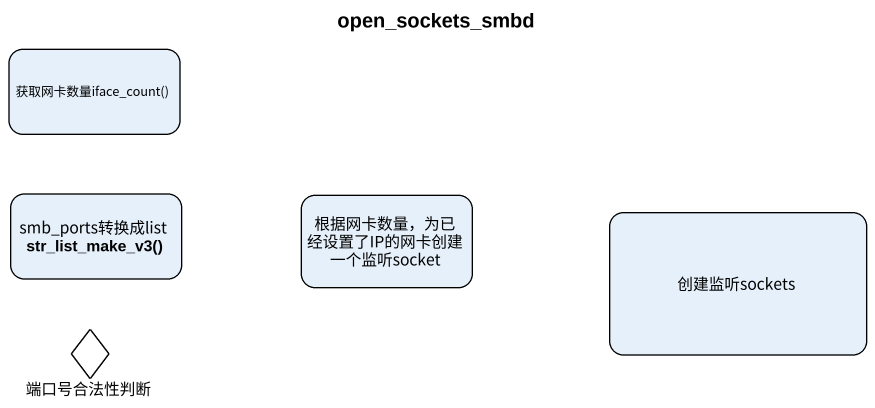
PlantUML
@startuml
title open_sockets_smbd
hide empty description
state "获取网卡数量iface_count()" as 获取网卡数量iface_count
state "smb_ports转换成list str_list_make_v3()" as smb_ports转换成list_str_list
state "根据网卡数量，为已经设置了IP的网卡创建一个监听socket" as 根据网卡数量_为已经设置了IP的网卡创建一个监听sock
state 创建监听sockets
state 端口号合法性判断 <<choice>>
@enduml
